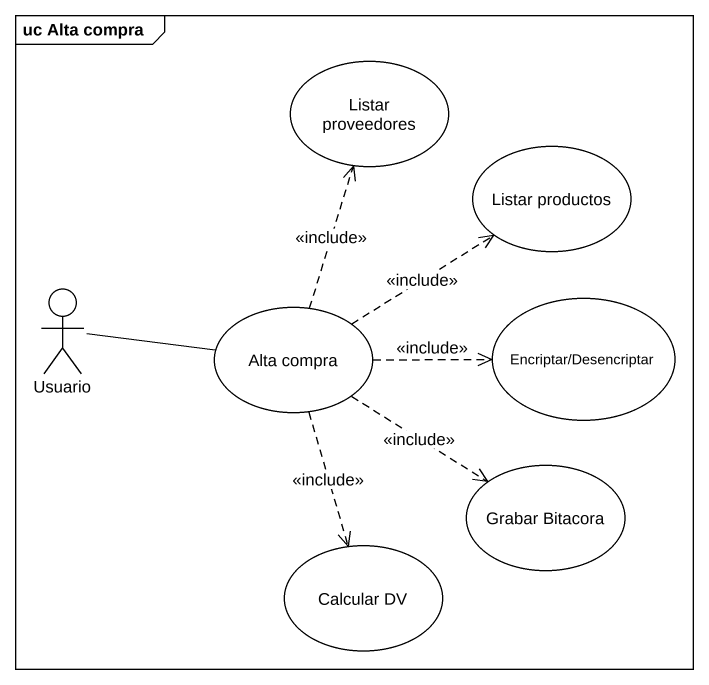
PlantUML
@startuml
mainframe uc Alta compra
usecase "Listar proveedores" as Listar_proveedores
usecase "Listar productos" as Listar_productos
actor Usuario
usecase "Alta compra" as Alta_compra
usecase "Encriptar/Desencriptar" as Encriptar_Desencriptar
usecase "Grabar Bitacora" as Grabar_Bitacora
usecase "Calcular DV" as Calcular_DV
Usuario -right- Alta_compra
Alta_compra .up.> Listar_proveedores : <<include>>
Alta_compra .up.> Listar_productos : <<include>>
Alta_compra .right.> Encriptar_Desencriptar : <<include>>
Alta_compra ..> Grabar_Bitacora : <<include>>
Alta_compra ..> Calcular_DV : <<include>>
@enduml
